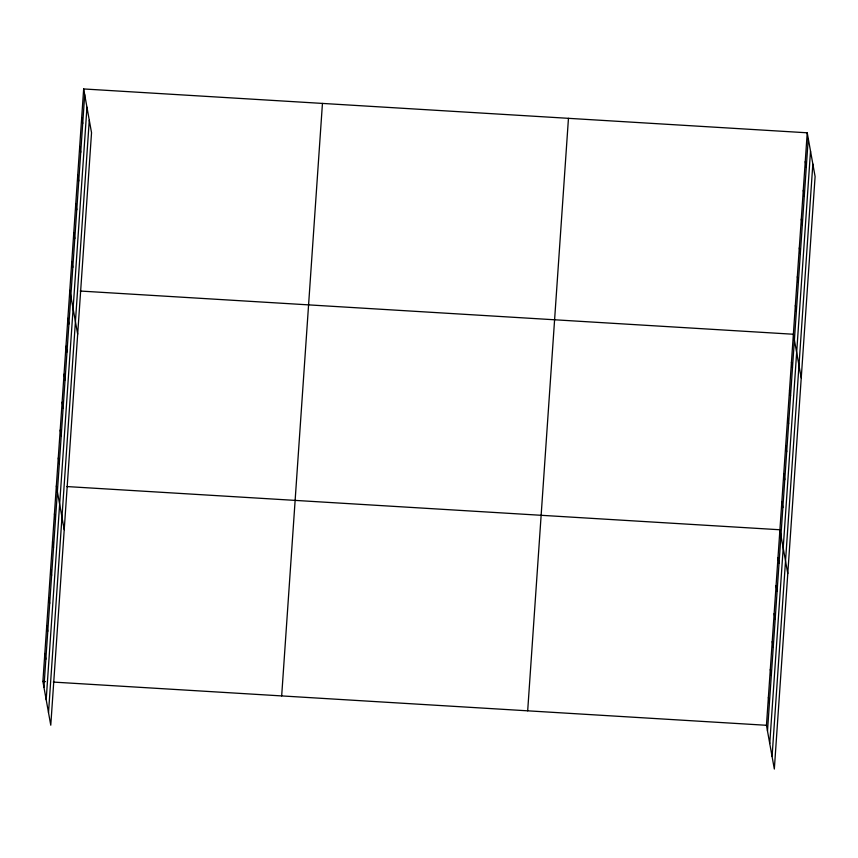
<?xml version="1.0" encoding="UTF-8"?>
<svg xmlns="http://www.w3.org/2000/svg" width="858" height="858" viewBox="0 0 858 858"><rect width="100%" height="100%" fill="white"/><g stroke="black" fill="none" stroke-linecap="round" stroke-linejoin="round"><path stroke-width="1.29" d="M83.666 88.953L91.538 132.711L50.772 725.203L42.9 681.445L83.666 88.953L807.228 132.797L815.1 176.555L774.334 769.047L766.462 725.289L807.228 132.797M43.93 687.172L84.695 94.68M46.193 699.72L86.958 107.229M48.52 712.655L89.286 120.163M281.671 695.913L322.447 103.421M527.681 710.821L568.457 118.329M767.492 731.016L808.257 138.524M769.744 743.564L810.52 151.072M772.071 756.488L812.837 164.007M80.191 291.034L793.371 334.245L801.243 378.003M66.731 486.55L779.911 529.761L787.783 573.519M42.9 681.445L45.495 681.606M53.282 682.078L766.462 725.289M805.244 161.572L806.273 167.299M803.27 190.358L804.3 196.085M801.286 219.133L802.316 224.86M799.302 247.908L800.332 253.636M797.329 276.694L798.358 282.411M795.345 305.469L796.374 311.197M791.441 362.173L792.47 367.9M789.521 390.111L790.55 395.838M787.601 418.039L788.631 423.766M785.681 445.967L786.711 451.694M783.762 473.906L784.791 479.633M781.831 501.833L782.861 507.561M777.991 557.7L779.021 563.427M776.072 585.628L777.101 591.355M774.152 613.556L775.182 619.283M772.221 641.494L773.251 647.222M770.302 669.422L771.331 675.149M768.382 697.35L769.411 703.077M81.692 117.739L82.722 123.466M79.708 146.514L80.738 152.241M77.724 175.289L78.754 181.017M75.751 204.065L76.78 209.792M73.767 232.85L74.796 238.578M71.782 261.626L72.812 267.353M69.809 290.401L77.681 334.159M67.889 318.339L68.919 324.056M65.959 346.267L66.988 351.995M64.039 374.195L65.069 379.922M62.119 402.134L63.149 407.85M60.199 430.062L61.229 435.789M58.28 457.99L59.309 463.717M56.349 485.928L64.221 529.676M54.429 513.856L55.459 519.583M52.51 541.784L53.539 547.511M50.59 569.723L51.619 575.45M48.67 597.651L49.7 603.378M46.74 625.579L47.769 631.306M44.82 653.517L45.849 659.244"/></g></svg>
